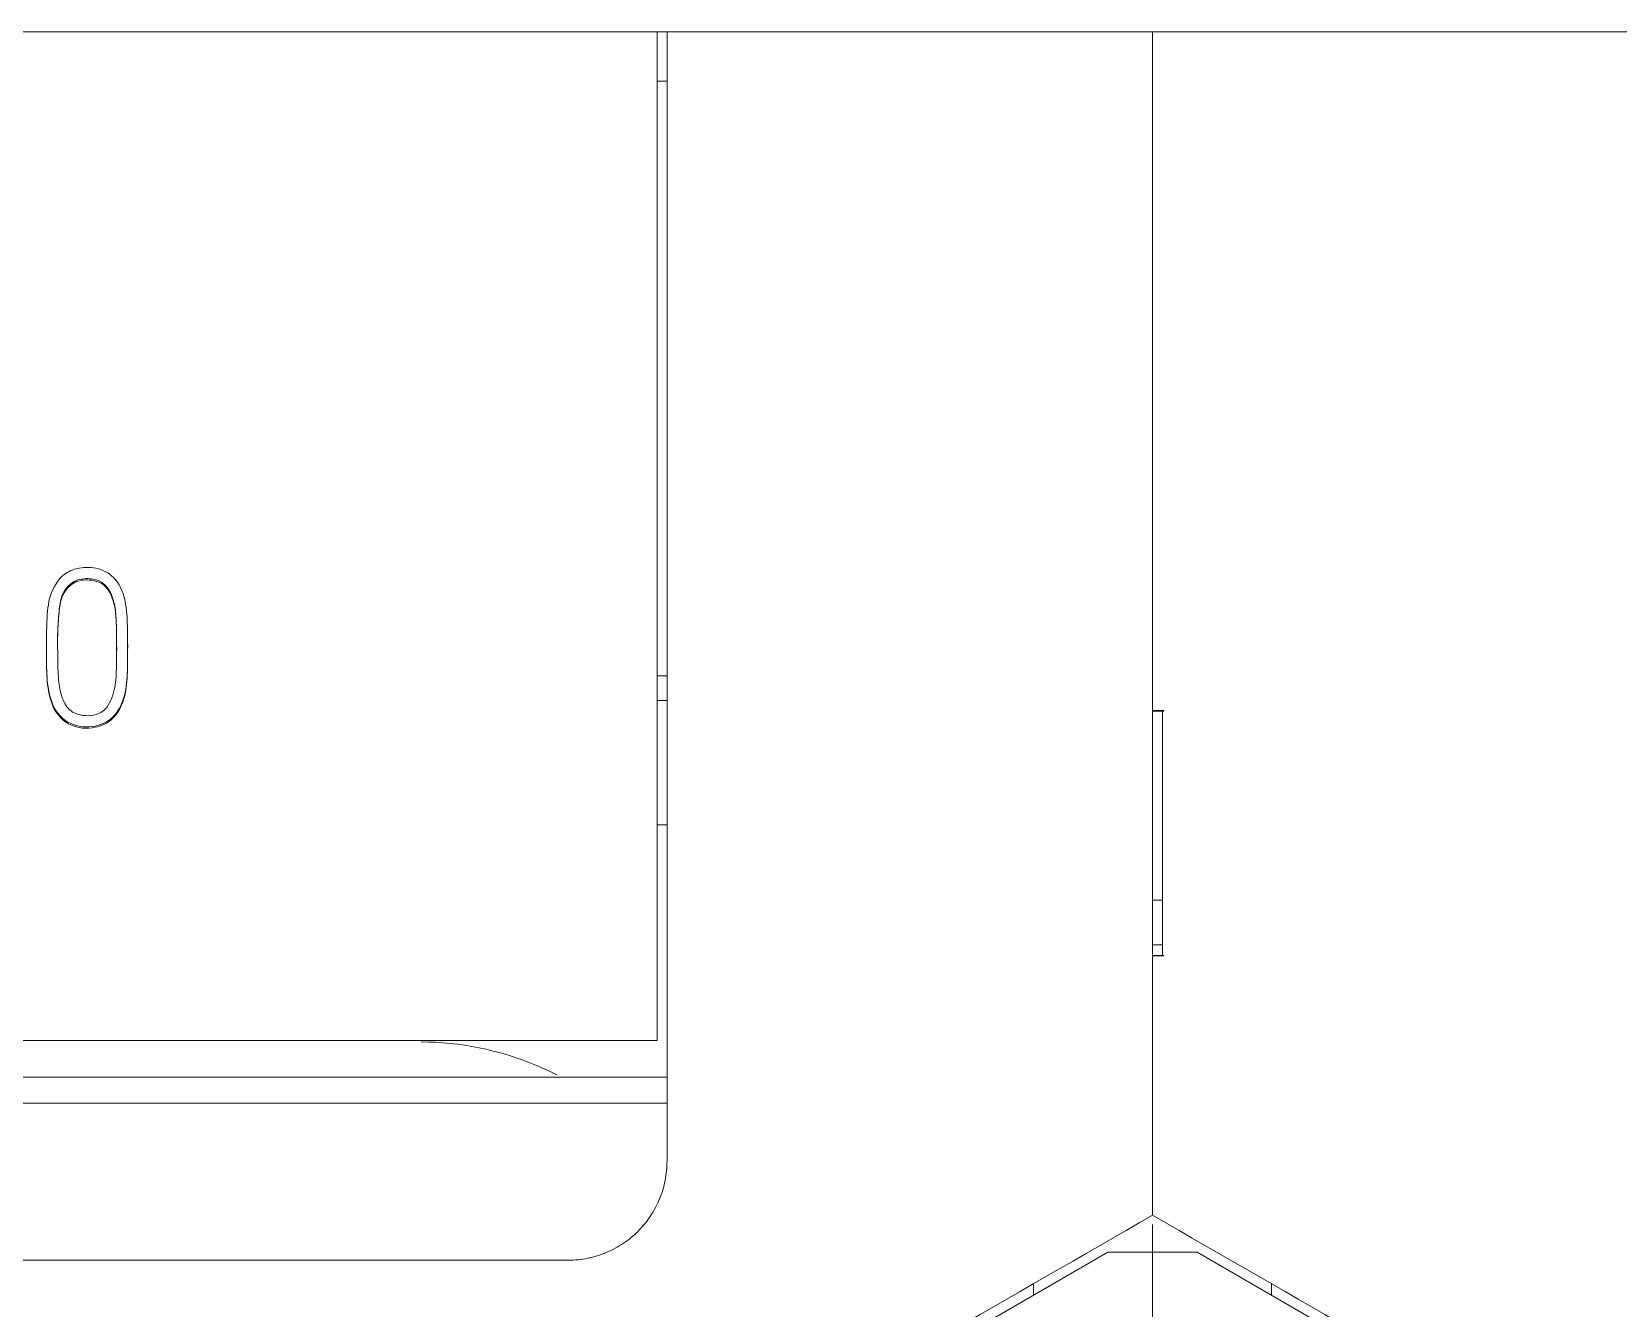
# Model space of a CAD drawing. Header units: millimetres. Extents: x 1359 to 3577, y 1336 to 3557.
# Drawn here: x 2704.26 to 2720.27, y 3040.67 to 3053.56 of the extents above; entities that cross this region are included whole.
import ezdxf

# ---------------------------------------------------------------- set-up
doc = ezdxf.new("R2010")
doc.units = ezdxf.units.MM
doc.layers.add('000-PI-Oprema', color=30, linetype='Continuous', lineweight=5)

msp = doc.modelspace()

# ---------------------------------------------------------------- linework, layer by layer
at = {"layer": '000-PI-Oprema', "color": 0, "linetype": 'ByBlock', "lineweight": 0}
for p, q in [((2710.571, 3053.556), (2685.771, 3053.556)), ((2710.571, 3053.556), (2710.671, 3053.556)), ((2710.571, 3043.373), (2710.571, 3053.556)), ((2715.571, 3053.556), (2710.671, 3053.556)), ((2720.471, 3053.556), (2715.571, 3053.556)), ((2710.671, 3053.056), (2710.571, 3053.056)), ((2704.408, 3047.403), (2704.408, 3047.39)), ((2705.228, 3047.359), (2705.228, 3047.372)), ((2710.571, 3047.056), (2710.671, 3047.056)), ((2710.571, 3046.806), (2710.671, 3046.806)), ((2715.684, 3046.706), (2715.571, 3046.706)), ((2715.684, 3046.7), (2715.571, 3046.7)), ((2710.571, 3045.551), (2710.671, 3045.551)), ((2715.671, 3044.791), (2715.571, 3044.791)), ((2715.671, 3044.791), (2715.671, 3044.341)), ((2715.671, 3044.341), (2715.571, 3044.341)), ((2715.571, 3044.231), (2715.684, 3044.231)), ((2715.571, 3044.228), (2715.684, 3044.228)), ((2710.571, 3043.373), (2685.771, 3043.373)), ((2710.671, 3043.005), (2685.671, 3043.005)), ((2710.671, 3042.742), (2685.671, 3042.742)), ((2715.571, 3041.518), (2715.571, 3041.237)), ((2715.571, 3041.518), (2715.571, 3041.237)), ((2711.171, 3038.956), (2715.121, 3041.237)), ((2715.571, 3041.237), (2715.121, 3041.237)), ((2715.571, 3041.237), (2715.571, 2927.819)), ((2715.571, 3041.237), (2715.571, 2927.819)), ((2716.021, 3041.237), (2715.571, 3041.237)), ((2716.021, 3041.237), (2719.971, 3038.956)), ((2686.671, 3041.156), (2709.671, 3041.156)), ((2709.675, 3041.156), (2709.675, 3041.156)), ((2714.371, 3040.804), (2714.371, 3040.921)), ((2716.771, 3040.804), (2716.771, 3040.921))]:
    msp.add_line(p, q, dxfattribs=at)
for points, knots in [([(2710.671, 3042.742), (2710.671, 3045.263), (2710.671, 3048.868), (2710.671, 3052.471), (2710.671, 3053.556)], [0, 0, 0, 0, 0.698854, 1, 1, 1, 1]), ([(2715.571, 3053.556), (2715.571, 3052.471), (2715.571, 3048.866), (2715.571, 3044.884), (2715.571, 3041.987), (2715.571, 3041.612)], [0, 0, 0, 0, 0.272684, 0.906013, 1, 1, 1, 1]), ([(2715.571, 3053.556), (2715.571, 3052.471), (2715.571, 3048.866), (2715.571, 3044.884), (2715.571, 3041.987), (2715.571, 3041.612)], [0, 0, 0, 0, 0.272684, 0.906013, 1, 1, 1, 1]), ([(2704.738, 3048.141), (2704.696, 3048.134), (2704.572, 3048.093), (2704.438, 3047.901), (2704.406, 3047.603), (2704.41, 3047.307), (2704.409, 3047.052), (2704.438, 3046.842), (2704.499, 3046.677), (2704.68, 3046.542), (2704.883, 3046.524), (2705.086, 3046.619), (2705.197, 3046.812), (2705.228, 3047.046), (2705.227, 3047.3), (2705.228, 3047.555), (2705.216, 3047.767), (2705.164, 3047.953), (2705.072, 3048.079), (2704.912, 3048.151), (2704.802, 3048.153), (2704.738, 3048.141)], [0, 0, 0, 0, 0.03125, 0.09375, 0.15625, 0.25, 0.3125, 0.34375, 0.40625, 0.4375, 0.5, 0.546875, 0.59375, 0.65625, 0.71875, 0.78125, 0.84375, 0.875, 0.921875, 0.953125, 1, 1, 1, 1]), ([(2704.964, 3048.001), (2704.934, 3048.019), (2704.846, 3048.042), (2704.7, 3048.034), (2704.558, 3047.9), (2704.533, 3047.701), (2704.519, 3047.495), (2704.522, 3047.317), (2704.522, 3047.142), (2704.531, 3046.984), (2704.565, 3046.811), (2704.649, 3046.686), (2704.809, 3046.641), (2705, 3046.668), (2705.101, 3046.889), (2705.117, 3047.126), (2705.117, 3047.374), (2705.115, 3047.602), (2705.1, 3047.777), (2705.056, 3047.913), (2704.994, 3047.982), (2704.964, 3048.001)], [0, 0, 0, 0, 0.03125, 0.078125, 0.125, 0.1875, 0.25, 0.3125, 0.34375, 0.40625, 0.453125, 0.5, 0.53125, 0.59375, 0.65625, 0.71875, 0.8125, 0.875, 0.921875, 0.96875, 1, 1, 1, 1]), ([(2704.964, 3047.988), (2704.934, 3048.006), (2704.846, 3048.029), (2704.7, 3048.021), (2704.558, 3047.887), (2704.533, 3047.688), (2704.522, 3047.525), (2704.521, 3047.428), (2704.521, 3047.401)], [0, 0, 0, 0, 0.114194, 0.285486, 0.456777, 0.685166, 0.913555, 1, 1, 1, 1]), ([(2705.117, 3047.314), (2705.117, 3047.341), (2705.116, 3047.439), (2705.115, 3047.589), (2705.1, 3047.765), (2705.056, 3047.901), (2704.994, 3047.97), (2704.964, 3047.988)], [0, 0, 0, 0, 0.115044, 0.410029, 0.631268, 0.852507, 1, 1, 1, 1]), ([(2704.408, 3047.39), (2704.408, 3047.344), (2704.409, 3047.213), (2704.409, 3047.039), (2704.438, 3046.829), (2704.499, 3046.664), (2704.68, 3046.53), (2704.883, 3046.511), (2705.086, 3046.606), (2705.197, 3046.8), (2705.228, 3047.033), (2705.227, 3047.227), (2705.228, 3047.336), (2705.228, 3047.359)], [0, 0, 0, 0, 0.065476, 0.18556, 0.245602, 0.365686, 0.425728, 0.545812, 0.635875, 0.725938, 0.846022, 0.966106, 1, 1, 1, 1]), ([(2715.671, 3046.706), (2715.671, 3046.706), (2715.671, 3046.694), (2715.671, 3046.644), (2715.671, 3046.552), (2715.671, 3046.41), (2715.671, 3046.201), (2715.671, 3045.972), (2715.671, 3045.748), (2715.671, 3045.553), (2715.671, 3045.421), (2715.671, 3045.327), (2715.671, 3045.238), (2715.671, 3045.152), (2715.671, 3045.066), (2715.671, 3044.986), (2715.671, 3044.889), (2715.671, 3044.799), (2715.671, 3044.738), (2715.671, 3044.703), (2715.671, 3044.682), (2715.671, 3044.671), (2715.671, 3044.667), (2715.671, 3044.678), (2715.671, 3044.719), (2715.671, 3044.762), (2715.671, 3044.788)], [0, 0, 0, 0, 0.054923, 0.109157, 0.158857, 0.213508, 0.264907, 0.320314, 0.369873, 0.418461, 0.471704, 0.5026, 0.551052, 0.617218, 0.660884, 0.691286, 0.712023, 0.730248, 0.751802, 0.781189, 0.80362, 0.828627, 0.856379, 0.904145, 0.9524, 1, 1, 1, 1]), ([(2715.671, 3044.341), (2715.671, 3044.317), (2715.671, 3044.276), (2715.671, 3044.237), (2715.671, 3044.228), (2715.671, 3044.228), (2715.671, 3044.228)], [0, 0, 0, 0, 0.351048, 0.67786, 0.983317, 1, 1, 1, 1]), ([(2709.559, 3043.027), (2709.487, 3043.064), (2709.055, 3043.263), (2708.582, 3043.36), (2708.189, 3043.36), (2708.189, 3043.36), (2708.189, 3043.36)], [0, 0, 0, 0, 0.171752, 1, 1, 1, 1, 1, 1]), ([(2710.671, 3042.156), (2710.671, 3042.349), (2710.671, 3042.544), (2710.671, 3042.74), (2710.671, 3042.742)], [0, 0, 0, 0, 0.989298, 1, 1, 1, 1]), ([(2710.671, 3042.156), (2710.671, 3042.091), (2710.665, 3042.026), (2710.646, 3041.931), (2710.638, 3041.899), (2710.619, 3041.837), (2710.608, 3041.806), (2710.571, 3041.715), (2710.54, 3041.658), (2710.487, 3041.577), (2710.468, 3041.55), (2710.426, 3041.499), (2710.404, 3041.475), (2710.336, 3041.405), (2710.286, 3041.364), (2710.204, 3041.31), (2710.176, 3041.293), (2710.118, 3041.262), (2710.059, 3041.233), (2709.998, 3041.211), (2709.951, 3041.197), (2709.935, 3041.192), (2709.903, 3041.184), (2709.887, 3041.18), (2709.807, 3041.164), (2709.741, 3041.157), (2709.675, 3041.156)], [0, 0, 0, 0, 0.125, 0.125, 0.1875, 0.1875, 0.25, 0.25, 0.375, 0.375, 0.4375, 0.4375, 0.5, 0.5, 0.625, 0.625, 0.6875, 0.6875, 0.75, 0.8125, 0.8125, 0.84375, 0.84375, 0.875, 0.875, 1, 1, 1, 1])]:
    msp.add_open_spline(points, degree=3, knots=knots, dxfattribs=at)
for points in [[(2715.571, 3041.612), (2714.145, 3040.789), (2712.719, 3039.965), (2711.293, 3039.142)], [(2719.85, 3039.142), (2718.423, 3039.965), (2716.997, 3040.789), (2715.571, 3041.612)], [(2709.671, 3041.156), (2709.673, 3041.156), (2709.674, 3041.156), (2709.675, 3041.156)]]:
    msp.add_open_spline(points, degree=3, dxfattribs=at)

doc.saveas('drawing.dxf')
